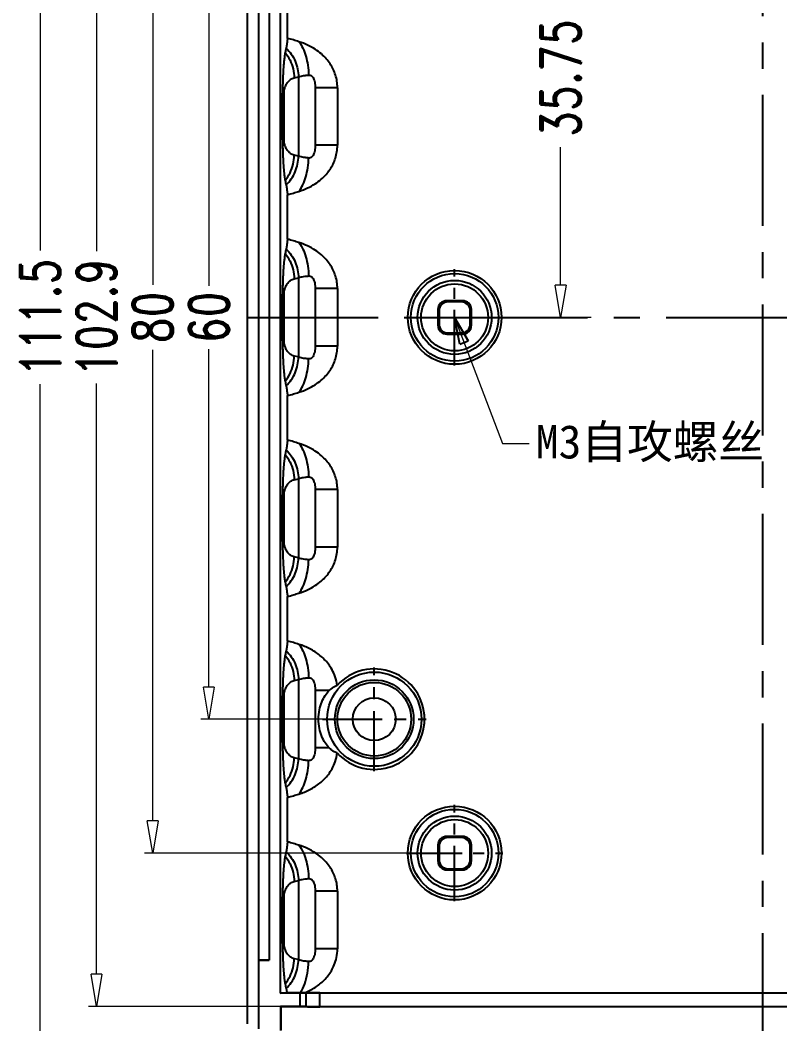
# Model space of a CAD drawing. Header units: millimetres. Extents: x 3537 to 3861, y 1181 to 1410.
# Drawn here: x 3767.1 to 3823.9, y 1252.9 to 1327.8 of the extents above; entities that cross this region are included whole.
import ezdxf

# ---------------------------------------------------------------- set-up
doc = ezdxf.new("R2010")
doc.units = ezdxf.units.MM
doc.linetypes.add('CENTER', pattern=[50.8, 31.75, -6.35, 6.35, -6.35])
doc.layers.add('dim', color=82, linetype='Continuous', lineweight=9)
doc.styles.add('ROMAND', font='romand.shx', dxfattribs={"width": 0.75, "bigfont": 'gbcbig.shx'})
doc.styles.add('楷体', font='simkai.ttf')
doc.dimstyles.new('YanXiu', dxfattribs={"dimtxt": 2.5, "dimasz": 2.2, "dimexe": 1, "dimexo": 0, "dimgap": 0.66, "dimtad": 0, "dimzin": 9, "dimdsep": 46, "dimtxsty": 'ROMAND', "dimblk": 'CLOSEDBLANK', "dimcen": 0, "dimclrd": 3, "dimclre": 3, "dimclrt": 7, "dimazin": 2, "dimtfac": 1, "dimtofl": 0, "dimtmove": 0, "dimatfit": 3, "dimldrblk": 'CLOSEDBLANK', "dimfxl": 1, "dimlwd": 5, "dimlwe": 5, "dimarcsym": 0})

# ---------------------------------------------------------------- blocks, each defined once
blk = doc.blocks.new('_ClosedBlank')
at = {"color": 0, "linetype": 'ByBlock', "lineweight": -2}
for p, q in [((-1, 0.167), (0, 0)), ((-1, 0.167), (-1, -0.167)), ((0, 0), (-1, -0.167))]:
    blk.add_line(p, q, dxfattribs=at)
blk = doc.blocks.new('*D62')
at = {"layer": 'Defpoints', "color": 0}
for p in [(458.27, 96.158), (449.795, 36.158), (458.27, 36.158)]:
    blk.add_point(p, dxfattribs=at)
at = {"layer": 'dim', "color": 3, "lineweight": 5}
for p, q in [((458.27, 96.158), (449.195, 96.158)), ((449.795, 93.758), (449.795, 68.525)), ((449.795, 38.558), (449.795, 63.79)), ((458.27, 36.158), (449.195, 36.158))]:
    blk.add_line(p, q, dxfattribs=at)
at = {"layer": 'dim', "color": 3, "lineweight": 5, "xscale": 2.4, "yscale": 2.4, "zscale": 2.4}
for p, rotation in [((449.795, 96.158), 90), ((449.795, 36.158), 270)]:
    blk.add_blockref('_ClosedBlank', p, dxfattribs=dict(at, rotation=rotation))
at = {"layer": 'dim', "color": 7, "insert": (449.795, 66.158), "char_height": 3, "attachment_point": 5, "rotation": 90, "style": 'ROMAND'}
blk.add_mtext('60', dxfattribs=at)
blk = doc.blocks.new('*D61')
at = {"layer": 'Defpoints', "color": 0}
for p in [(445.595, 106.158), (464.545, 106.158), (464.545, 26.158)]:
    blk.add_point(p, dxfattribs=at)
at = {"layer": 'dim', "color": 3, "lineweight": 5}
for p, q in [((464.545, 106.158), (444.995, 106.158)), ((445.595, 103.758), (445.595, 68.579)), ((445.595, 28.558), (445.595, 63.736)), ((464.545, 26.158), (444.995, 26.158))]:
    blk.add_line(p, q, dxfattribs=at)
at = {"layer": 'dim', "color": 3, "lineweight": 5, "xscale": 2.4, "yscale": 2.4, "zscale": 2.4}
for p, rotation in [((445.595, 106.158), 90), ((445.595, 26.158), 270)]:
    blk.add_blockref('_ClosedBlank', p, dxfattribs=dict(at, rotation=rotation))
at = {"layer": 'dim', "color": 7, "insert": (445.595, 66.158), "char_height": 3, "attachment_point": 5, "rotation": 90, "style": 'ROMAND'}
blk.add_mtext('80', dxfattribs=at)
blk = doc.blocks.new('*D60')
at = {"layer": 'Defpoints', "color": 0}
for p in [(455.138, 117.608), (441.395, 14.708), (455.138, 14.708)]:
    blk.add_point(p, dxfattribs=at)
at = {"layer": 'dim', "color": 3, "lineweight": 5}
for p, q in [((455.138, 117.608), (440.795, 117.608)), ((441.395, 115.208), (441.395, 71.097)), ((441.395, 17.108), (441.395, 61.219)), ((455.138, 14.708), (440.795, 14.708))]:
    blk.add_line(p, q, dxfattribs=at)
at = {"layer": 'dim', "color": 3, "lineweight": 5, "xscale": 2.4, "yscale": 2.4, "zscale": 2.4}
for p, rotation in [((441.395, 117.608), 90), ((441.395, 14.708), 270)]:
    blk.add_blockref('_ClosedBlank', p, dxfattribs=dict(at, rotation=rotation))
at = {"layer": 'dim', "color": 7, "insert": (441.395, 66.158), "char_height": 3, "attachment_point": 5, "rotation": 90, "style": 'ROMAND'}
blk.add_mtext('102.9', dxfattribs=at)
blk = doc.blocks.new('*D59')
at = {"layer": 'Defpoints', "color": 0}
for p in [(455.634, 121.908), (437.195, 10.408), (455.634, 10.408)]:
    blk.add_point(p, dxfattribs=at)
at = {"layer": 'dim', "color": 3, "lineweight": 5}
for p, q in [((455.634, 121.908), (436.595, 121.908)), ((437.195, 119.508), (437.195, 71.15)), ((437.195, 12.808), (437.195, 61.165)), ((455.634, 10.408), (436.595, 10.408))]:
    blk.add_line(p, q, dxfattribs=at)
at = {"layer": 'dim', "color": 3, "lineweight": 5, "xscale": 2.4, "yscale": 2.4, "zscale": 2.4}
for p, rotation in [((437.195, 121.908), 90), ((437.195, 10.408), 270)]:
    blk.add_blockref('_ClosedBlank', p, dxfattribs=dict(at, rotation=rotation))
at = {"layer": 'dim', "color": 7, "insert": (437.195, 66.158), "char_height": 3, "attachment_point": 5, "rotation": 90, "style": 'ROMAND'}
blk.add_mtext('111.5', dxfattribs=at)
blk = doc.blocks.new('*D56')
at = {"layer": 'Defpoints', "color": 0}
for p in [(478.338, 101.908), (476.053, 66.158), (478.338, 66.158)]:
    blk.add_point(p, dxfattribs=at)
at = {"layer": 'dim', "color": 3, "lineweight": 5}
for p, q in [((478.338, 101.908), (475.454, 101.908)), ((476.053, 99.508), (476.053, 89.186)), ((476.053, 68.558), (476.053, 78.879)), ((478.338, 66.158), (475.454, 66.158))]:
    blk.add_line(p, q, dxfattribs=at)
at = {"layer": 'dim', "color": 3, "lineweight": 5, "xscale": 2.4, "yscale": 2.4, "zscale": 2.4}
for p, rotation in [((476.053, 101.908), 90), ((476.053, 66.158), 270)]:
    blk.add_blockref('_ClosedBlank', p, dxfattribs=dict(at, rotation=rotation))
at = {"layer": 'dim', "color": 7, "insert": (476.053, 84.033), "char_height": 3, "attachment_point": 5, "rotation": 90, "style": 'ROMAND'}
blk.add_mtext('35.75', dxfattribs=at)
blk = doc.blocks.new('*u63')
at = {"color": 1, "linetype": 'CENTER', "ltscale": 0.308}
for p, q in [((0, -55.75), (0, 55.75)), ((-38.5, 0), (38.5, 0))]:
    blk.add_line(p, q, dxfattribs=at)
at = {"color": 7, "linetype": 'Continuous'}
for p, q in [((-38.5, 52.754), (-38.5, -52.754)), ((-37.65, 53.115), (-37.65, -53.115)), ((-36.023, 50.45), (-36.023, -50.45)), ((-37.637, 47.991), (-37.637, -47.991)), ((-36.859, 47.991), (-36.859, -47.991)), ((-36.85, 48), (-36.85, -48)), ((-35.472, 20.838), (-35.472, 24.162)), ((-34.98, 17.883), (-34.659, 17.952)), ((-34.659, 17.952), (-34.659, 12.048)), ((-35.847, 16.744), (-35.738, 16.745)), ((-35.847, 13.258), (-35.847, 16.742)), ((-35.738, 13.255), (-35.738, 16.745)), ((-31.751, 17.149), (-33.403, 17.149)), ((-33.403, 17.149), (-33.403, 12.851)), ((-31.751, 17.149), (-31.751, 12.851)), ((-35.847, 13.255), (-35.738, 13.255)), ((-31.751, 12.851), (-33.403, 12.851)), ((-34.659, 12.048), (-34.98, 12.117)), ((-35.472, 5.838), (-35.472, 9.162)), ((-34.98, 2.883), (-34.659, 2.952)), ((-34.659, 2.952), (-34.659, -2.952)), ((-35.847, 1.744), (-35.738, 1.745)), ((-35.847, -1.742), (-35.847, 1.742)), ((-35.738, -1.745), (-35.738, 1.745)), ((-31.751, 2.149), (-33.403, 2.149)), ((-33.403, 2.149), (-33.403, -2.149)), ((-31.751, 2.149), (-31.751, -2.149)), ((-22.414, 1.25), (-23.586, 1.25)), ((-23.586, 1.25), (-23.498, 1.163)), ((-22.502, 1.163), (-23.498, 1.163)), ((-22.414, 1.25), (-22.502, 1.163)), ((-24.25, 0.586), (-24.163, 0.498)), ((-24.25, 0.586), (-24.25, -0.586)), ((-24.163, 0.498), (-24.163, -0.498)), ((-21.75, 0.586), (-21.837, 0.498)), ((-21.837, -0.498), (-21.837, 0.498)), ((-21.75, -0.586), (-21.75, 0.586)), ((-24.25, -0.586), (-24.163, -0.498)), ((-21.75, -0.586), (-21.837, -0.498)), ((-23.586, -1.25), (-23.498, -1.163)), ((-23.586, -1.25), (-22.414, -1.25)), ((-23.498, -1.163), (-22.502, -1.163)), ((-22.414, -1.25), (-22.502, -1.163)), ((-35.847, -1.745), (-35.738, -1.745)), ((-31.751, -2.149), (-33.403, -2.149)), ((-34.659, -2.952), (-34.98, -2.883)), ((-35.472, -9.162), (-35.472, -5.838)), ((-34.98, -12.117), (-34.659, -12.048)), ((-34.659, -12.048), (-34.659, -17.952)), ((-35.847, -13.256), (-35.738, -13.255)), ((-35.847, -16.742), (-35.847, -13.258)), ((-35.738, -16.745), (-35.738, -13.255)), ((-31.751, -12.851), (-33.403, -12.851)), ((-33.403, -12.851), (-33.403, -17.149)), ((-31.751, -12.851), (-31.751, -17.149)), ((-35.847, -16.745), (-35.738, -16.745)), ((-31.751, -17.149), (-33.403, -17.149)), ((-34.659, -17.952), (-34.98, -17.883)), ((-35.472, -24.162), (-35.472, -20.838)), ((-34.98, -27.117), (-34.659, -27.048)), ((-34.659, -27.048), (-34.659, -32.952)), ((-35.847, -28.256), (-35.738, -28.255)), ((-35.847, -31.742), (-35.847, -28.258)), ((-35.738, -31.745), (-35.738, -28.255)), ((-32.362, -27.851), (-33.403, -27.851)), ((-33.403, -27.851), (-33.403, -32.149)), ((-35.847, -31.745), (-35.738, -31.745)), ((-32.362, -32.149), (-33.403, -32.149)), ((-34.659, -32.952), (-34.98, -32.883)), ((-35.472, -39.162), (-35.472, -35.838)), ((-22.414, -38.75), (-23.586, -38.75)), ((-23.586, -38.75), (-23.498, -38.837)), ((-22.502, -38.837), (-23.498, -38.837)), ((-22.414, -38.75), (-22.502, -38.837)), ((-24.25, -39.414), (-24.25, -40.586)), ((-24.25, -39.414), (-24.163, -39.502)), ((-24.163, -39.502), (-24.163, -40.498)), ((-21.75, -39.414), (-21.837, -39.502)), ((-21.837, -40.498), (-21.837, -39.502)), ((-21.75, -40.586), (-21.75, -39.414)), ((-24.25, -40.586), (-24.163, -40.498)), ((-23.586, -41.25), (-23.498, -41.163)), ((-23.498, -41.163), (-22.502, -41.163)), ((-22.414, -41.25), (-22.502, -41.163)), ((-21.75, -40.586), (-21.837, -40.498)), ((-23.586, -41.25), (-22.414, -41.25)), ((-34.98, -42.117), (-34.659, -42.048)), ((-34.659, -42.048), (-34.659, -47.952)), ((-35.847, -43.256), (-35.738, -43.255)), ((-35.847, -46.742), (-35.847, -43.258)), ((-35.738, -46.745), (-35.738, -43.255)), ((-33.403, -42.851), (-33.403, -47.149)), ((-31.751, -42.851), (-33.403, -42.851)), ((-31.751, -42.851), (-31.751, -47.149)), ((-35.847, -46.745), (-35.738, -46.745)), ((-31.751, -47.149), (-33.403, -47.149)), ((-34.659, -47.952), (-34.98, -47.883)), ((-37.637, -47.991), (-37.646, -48)), ((-37.646, -48), (-36.85, -48)), ((-36.859, -47.991), (-37.637, -47.991)), ((-36.85, -48), (-36.859, -47.991)), ((-36.023, -50.45), (-35.53, -50.425)), ((-34.521, -50.45), (-36.023, -50.45)), ((-34.521, -50.45), (-34.073, -50.428)), ((-34.521, -51.45), (-34.521, -50.45)), ((-34.172, -50.423), (-34.507, -50.423)), ((-34.172, -50.423), (34.172, -50.423)), ((-34.073, -51.465), (-34.073, -50.428)), ((-33.074, -51.467), (-33.074, -50.425)), ((-36, -51.45), (-36, -53.25)), ((-34.521, -51.45), (-36, -51.45)), ((-36, -51.45), (-35.982, -51.468)), ((-35.982, -51.468), (-35.982, -53.232)), ((35.982, -51.468), (-35.982, -51.468)), ((-34.073, -51.465), (-34.521, -51.45))]:
    blk.add_line(p, q, dxfattribs=at)
at = {"color": 1, "linetype": 'CENTER', "ltscale": 0.130674}
for p, q in [((-23, -3.594), (-23, 3.594)), ((-26.594, 0), (-19.406, 0)), ((-23, -43.594), (-23, -36.406)), ((-26.594, -40), (-19.406, -40))]:
    blk.add_line(p, q, dxfattribs=at)
at = {"color": 1, "linetype": 'CENTER', "ltscale": 0.140674}
for p, q in [((-29, -33.869), (-29, -26.131)), ((-32.869, -30), (-25.131, -30))]:
    blk.add_line(p, q, dxfattribs=at)
at = {"color": 7, "linetype": 'Continuous'}
for centre, radius in [((-23, 0), 3.5), ((-23, 0), 3.267), ((-23, 0), 2.762), ((-23, 0), 2.5), ((-29, -30), 3.517), ((-29, -30), 2.94), ((-29, -30), 2.75), ((-29, -30), 1.6), ((-23, -40), 3.5), ((-23, -40), 3.267), ((-23, -40), 2.762), ((-23, -40), 2.5)]:
    blk.add_circle(centre, radius, dxfattribs=at)
for centre, radius, start, end in [((-27.334, 18.124), 8.481, 166.44553, 168.79908), ((-27.334, 11.876), 8.481, 191.20092, 193.55446), ((-27.334, 3.124), 8.481, 166.44553, 168.79908), ((-27.334, -3.124), 8.481, 191.20092, 193.55446), ((-27.334, -11.876), 8.481, 166.44553, 168.79908), ((-27.334, -18.124), 8.481, 191.20092, 193.55446), ((-27.334, -26.876), 8.481, 166.44553, 168.79908), ((-29, -30), 3.75, 222.30686, 137.69314), ((-27.334, -33.124), 8.481, 191.20092, 193.55446), ((-27.334, -41.876), 8.481, 166.44553, 168.79908), ((-27.334, -48.124), 8.481, 191.20092, 193.55446), ((-34.002, -492.961), 442.538, 90.0655, 90.19785)]:
    blk.add_arc(centre, radius, start, end, dxfattribs=at)
for centre, major_axis, ratio, start_param, end_param in [((-23.585, 0.585), (0.47, -0.47), 0.999695, 2.356347, 3.926839), ((-23.498, 0.498), (0.47, -0.47), 0.999695, 2.356347, 3.926839), ((-22.502, 0.498), (-0.47, -0.47), 0.999695, 2.356347, 3.926839), ((-22.415, 0.585), (0.47, 0.47), 0.999695, -0.785246, 0.785246), ((-23.585, -0.585), (0.47, 0.47), 0.999695, -3.926839, -2.356347), ((-23.498, -0.498), (0.47, 0.47), 0.999695, 2.356347, 3.926839), ((-22.502, -0.498), (-0.47, 0.47), 0.999695, 2.356347, 3.926839), ((-22.415, -0.585), (0.47, -0.47), 0.999695, -0.785246, 0.785246), ((-23.585, -39.415), (0.47, -0.47), 0.999695, 2.356347, 3.926839), ((-23.498, -39.502), (0.47, -0.47), 0.999695, 2.356347, 3.926839), ((-22.502, -39.502), (-0.47, -0.47), 0.999695, 2.356347, 3.926839), ((-22.415, -39.415), (0.47, 0.47), 0.999695, -0.785246, 0.785246), ((-23.585, -40.585), (0.47, 0.47), 0.999695, -3.926839, -2.356347), ((-23.498, -40.498), (0.47, 0.47), 0.999695, 2.356347, 3.926839), ((-22.502, -40.498), (-0.47, 0.47), 0.999695, 2.356347, 3.926839), ((-22.415, -40.585), (0.47, -0.47), 0.999695, -0.785246, 0.785246), ((-33.074, -50.428), (1, 0), 0.002618, 1.570796, 3.089233), ((-33.074, -51.465), (1, 0), 0.001745, -3.089233, -1.570796)]:
    blk.add_ellipse(centre, major_axis=major_axis, ratio=ratio, start_param=start_param, end_param=end_param, dxfattribs=at)
for points, start_tangent, end_tangent in [([(-35.472, 20.838), (-35.485, 20.758), (-35.497, 20.672), (-35.509, 20.581), (-35.522, 20.487), (-35.534, 20.392), (-35.547, 20.294), (-35.562, 20.198), (-35.579, 20.112)], (-0.162054, -0.986782), (-0.235107, -0.971969)), ([(-34.622, 20.587), (-35.032, 20.715), (-35.472, 20.838)], (-0.95357, 0.30117), (-0.969143, 0.2465)), ([(-34.622, 20.587), (-34.334, 20.108), (-34.11, 19.508), (-33.964, 18.825), (-33.903, 18.098)], (0.60923, -0.792993), (0.021604, -0.999767)), ([(-31.751, 17.149), (-31.787, 17.625), (-31.895, 18.093), (-32.07, 18.535), (-32.301, 18.94), (-32.589, 19.315), (-32.951, 19.675), (-33.409, 20.02), (-33.977, 20.336), (-34.622, 20.587)], (-0.000518, 1), (-0.953596, 0.301089)), ([(-35.654, 19.772), (-35.68, 19.621), (-35.704, 19.463), (-35.724, 19.299), (-35.743, 19.128), (-35.76, 18.947), (-35.777, 18.75), (-35.792, 18.531), (-35.807, 18.29), (-35.819, 18.029), (-35.83, 17.744), (-35.839, 17.432), (-35.845, 17.096), (-35.847, 16.742)], (-0.194657, -0.980871), (-0.000112, -1)), ([(-35.654, 19.772), (-35.291, 19.199), (-35.062, 18.559), (-34.98, 17.883)], (0.625887, -0.779914), (0.010979, -0.99994)), ([(-35.579, 20.112), (-35.194, 19.653), (-34.905, 19.126), (-34.724, 18.551), (-34.659, 17.952)], (0.715817, -0.698288), (0.010979, -0.99994)), ([(-34.659, 17.952), (-34.553, 17.996), (-34.386, 18.037), (-34.167, 18.071), (-33.903, 18.098)], (0.850271, 0.526346), (0.996608, 0.082294)), ([(-33.903, 18.098), (-33.777, 18.083), (-33.667, 18.018), (-33.574, 17.906), (-33.501, 17.755), (-33.447, 17.572), (-33.414, 17.366), (-33.403, 17.149)], (0.996617, 0.082188), (0.000047, -1)), ([(-35.738, 16.745), (-35.731, 16.885), (-35.707, 17.034), (-35.666, 17.18), (-35.61, 17.318), (-35.54, 17.449), (-35.456, 17.568), (-35.357, 17.675), (-35.245, 17.766), (-35.119, 17.837), (-34.98, 17.883)], (0.000111, 1), (0.977841, 0.209349)), ([(-35.847, 13.258), (-35.845, 12.909), (-35.839, 12.576), (-35.831, 12.267), (-35.82, 11.987), (-35.808, 11.73), (-35.794, 11.493), (-35.779, 11.276), (-35.763, 11.078), (-35.745, 10.893), (-35.726, 10.717), (-35.705, 10.547), (-35.681, 10.383), (-35.654, 10.228)], (0.000114, -1), (0.194657, -0.980871)), ([(-34.98, 12.117), (-35.119, 12.163), (-35.246, 12.235), (-35.358, 12.326), (-35.456, 12.432), (-35.54, 12.552), (-35.61, 12.682), (-35.666, 12.821), (-35.707, 12.967), (-35.731, 13.115), (-35.738, 13.255)], (-0.977841, 0.209349), (-0.000109, 1)), ([(-34.622, 9.413), (-33.977, 9.664), (-33.416, 9.975), (-32.962, 10.315), (-32.603, 10.669), (-32.313, 11.042), (-32.076, 11.451), (-31.898, 11.9), (-31.787, 12.373), (-31.751, 12.851)], (0.953596, 0.301088), (0.000518, 1)), ([(-33.403, 12.851), (-33.414, 12.634), (-33.447, 12.428), (-33.501, 12.245), (-33.574, 12.094), (-33.667, 11.982), (-33.777, 11.917), (-33.903, 11.902)], (-0.000047, -1), (-0.996617, 0.082182)), ([(-35.654, 10.228), (-35.291, 10.801), (-35.062, 11.441), (-34.98, 12.117)], (0.625887, 0.779914), (0.010979, 0.99994)), ([(-35.579, 9.888), (-35.194, 10.347), (-34.905, 10.874), (-34.724, 11.449), (-34.659, 12.048)], (0.715817, 0.698288), (0.010979, 0.99994)), ([(-33.903, 11.902), (-34.167, 11.929), (-34.386, 11.963), (-34.553, 12.004), (-34.659, 12.048)], (-0.996608, 0.082294), (-0.850271, 0.526345)), ([(-34.622, 9.413), (-34.334, 9.892), (-34.11, 10.492), (-33.964, 11.175), (-33.903, 11.902)], (0.609233, 0.792991), (0.021605, 0.999767)), ([(-35.579, 9.888), (-35.562, 9.801), (-35.546, 9.696), (-35.531, 9.584), (-35.516, 9.472), (-35.502, 9.362), (-35.487, 9.258), (-35.472, 9.162)], (0.235107, -0.971969), (0.162054, -0.986782)), ([(-35.472, 9.162), (-35.032, 9.285), (-34.622, 9.413)], (0.969143, 0.2465), (0.95357, 0.30117)), ([(-35.472, 5.838), (-35.485, 5.758), (-35.497, 5.672), (-35.509, 5.581), (-35.522, 5.487), (-35.534, 5.392), (-35.547, 5.294), (-35.562, 5.198), (-35.579, 5.112)], (-0.162054, -0.986782), (-0.235107, -0.971969)), ([(-34.622, 5.587), (-35.032, 5.715), (-35.472, 5.838)], (-0.95357, 0.30117), (-0.969143, 0.2465)), ([(-34.622, 5.587), (-34.334, 5.108), (-34.11, 4.508), (-33.964, 3.825), (-33.903, 3.098)], (0.60923, -0.792993), (0.021604, -0.999767)), ([(-31.751, 2.149), (-31.787, 2.625), (-31.895, 3.093), (-32.07, 3.535), (-32.301, 3.94), (-32.589, 4.315), (-32.951, 4.675), (-33.409, 5.02), (-33.977, 5.336), (-34.622, 5.587)], (-0.000518, 1), (-0.953596, 0.301089)), ([(-35.654, 4.772), (-35.68, 4.621), (-35.704, 4.463), (-35.724, 4.299), (-35.743, 4.128), (-35.76, 3.947), (-35.777, 3.75), (-35.792, 3.531), (-35.807, 3.29), (-35.819, 3.029), (-35.83, 2.744), (-35.839, 2.432), (-35.845, 2.096), (-35.847, 1.742)], (-0.194657, -0.980871), (-0.000112, -1)), ([(-35.654, 4.772), (-35.291, 4.199), (-35.062, 3.559), (-34.98, 2.883)], (0.625887, -0.779914), (0.010979, -0.99994)), ([(-35.579, 5.112), (-35.194, 4.653), (-34.905, 4.126), (-34.724, 3.551), (-34.659, 2.952)], (0.715817, -0.698288), (0.010979, -0.99994)), ([(-34.659, 2.952), (-34.553, 2.996), (-34.386, 3.037), (-34.167, 3.071), (-33.903, 3.098)], (0.850271, 0.526346), (0.996608, 0.082294)), ([(-33.903, 3.098), (-33.777, 3.083), (-33.667, 3.018), (-33.574, 2.906), (-33.501, 2.755), (-33.447, 2.572), (-33.414, 2.366), (-33.403, 2.149)], (0.996617, 0.082188), (0.000047, -1)), ([(-35.738, 1.745), (-35.731, 1.885), (-35.707, 2.034), (-35.666, 2.18), (-35.61, 2.318), (-35.54, 2.449), (-35.456, 2.568), (-35.357, 2.675), (-35.245, 2.766), (-35.119, 2.837), (-34.98, 2.883)], (0.000111, 1), (0.977841, 0.209349)), ([(-35.847, -1.742), (-35.845, -2.091), (-35.839, -2.424), (-35.831, -2.733), (-35.82, -3.013), (-35.808, -3.27), (-35.794, -3.507), (-35.779, -3.724), (-35.763, -3.922), (-35.745, -4.107), (-35.726, -4.283), (-35.705, -4.453), (-35.681, -4.617), (-35.654, -4.772)], (0.000114, -1), (0.194657, -0.980871)), ([(-34.98, -2.883), (-35.119, -2.837), (-35.246, -2.765), (-35.358, -2.674), (-35.456, -2.568), (-35.54, -2.448), (-35.61, -2.318), (-35.666, -2.179), (-35.707, -2.033), (-35.731, -1.885), (-35.738, -1.745)], (-0.977841, 0.209349), (-0.000109, 1)), ([(-34.622, -5.587), (-33.977, -5.336), (-33.416, -5.025), (-32.962, -4.685), (-32.603, -4.331), (-32.313, -3.958), (-32.076, -3.549), (-31.898, -3.1), (-31.787, -2.627), (-31.751, -2.149)], (0.953596, 0.301088), (0.000518, 1)), ([(-33.403, -2.149), (-33.414, -2.366), (-33.447, -2.572), (-33.501, -2.755), (-33.574, -2.906), (-33.667, -3.018), (-33.777, -3.083), (-33.903, -3.098)], (-0.000047, -1), (-0.996617, 0.082182)), ([(-35.654, -4.772), (-35.291, -4.199), (-35.062, -3.559), (-34.98, -2.883)], (0.625887, 0.779914), (0.010979, 0.99994)), ([(-35.579, -5.112), (-35.194, -4.653), (-34.905, -4.126), (-34.724, -3.551), (-34.659, -2.952)], (0.715817, 0.698288), (0.010979, 0.99994)), ([(-33.903, -3.098), (-34.167, -3.071), (-34.386, -3.037), (-34.553, -2.996), (-34.659, -2.952)], (-0.996608, 0.082294), (-0.850271, 0.526345)), ([(-34.622, -5.587), (-34.334, -5.108), (-34.11, -4.508), (-33.964, -3.825), (-33.903, -3.098)], (0.609233, 0.792991), (0.021605, 0.999767)), ([(-35.579, -5.112), (-35.562, -5.199), (-35.546, -5.304), (-35.531, -5.416), (-35.516, -5.528), (-35.502, -5.638), (-35.487, -5.742), (-35.472, -5.838)], (0.235107, -0.971969), (0.162054, -0.986782)), ([(-35.472, -5.838), (-35.032, -5.715), (-34.622, -5.587)], (0.969143, 0.2465), (0.95357, 0.30117)), ([(-35.472, -9.162), (-35.485, -9.242), (-35.497, -9.328), (-35.509, -9.419), (-35.522, -9.513), (-35.534, -9.608), (-35.547, -9.706), (-35.562, -9.802), (-35.579, -9.888)], (-0.162054, -0.986782), (-0.235107, -0.971969)), ([(-34.622, -9.413), (-35.032, -9.285), (-35.472, -9.162)], (-0.95357, 0.30117), (-0.969143, 0.2465)), ([(-34.622, -9.413), (-34.334, -9.892), (-34.11, -10.492), (-33.964, -11.175), (-33.903, -11.902)], (0.60923, -0.792993), (0.021604, -0.999767)), ([(-31.751, -12.851), (-31.787, -12.375), (-31.895, -11.907), (-32.07, -11.465), (-32.301, -11.06), (-32.589, -10.685), (-32.951, -10.325), (-33.409, -9.98), (-33.977, -9.664), (-34.622, -9.413)], (-0.000518, 1), (-0.953596, 0.301089)), ([(-35.654, -10.228), (-35.68, -10.379), (-35.704, -10.537), (-35.724, -10.701), (-35.743, -10.872), (-35.76, -11.053), (-35.777, -11.25), (-35.792, -11.469), (-35.807, -11.71), (-35.819, -11.971), (-35.83, -12.256), (-35.839, -12.568), (-35.845, -12.904), (-35.847, -13.258)], (-0.194657, -0.980871), (-0.000112, -1)), ([(-35.654, -10.228), (-35.291, -10.801), (-35.062, -11.441), (-34.98, -12.117)], (0.625887, -0.779914), (0.010979, -0.99994)), ([(-35.579, -9.888), (-35.194, -10.347), (-34.905, -10.874), (-34.724, -11.449), (-34.659, -12.048)], (0.715817, -0.698288), (0.010979, -0.99994)), ([(-34.659, -12.048), (-34.553, -12.004), (-34.386, -11.963), (-34.167, -11.929), (-33.903, -11.902)], (0.850271, 0.526346), (0.996608, 0.082294)), ([(-33.903, -11.902), (-33.777, -11.917), (-33.667, -11.982), (-33.574, -12.094), (-33.501, -12.245), (-33.447, -12.428), (-33.414, -12.634), (-33.403, -12.851)], (0.996617, 0.082188), (0.000047, -1)), ([(-35.738, -13.255), (-35.731, -13.115), (-35.707, -12.966), (-35.666, -12.82), (-35.61, -12.682), (-35.54, -12.551), (-35.456, -12.432), (-35.357, -12.325), (-35.245, -12.234), (-35.119, -12.163), (-34.98, -12.117)], (0.000111, 1), (0.977841, 0.209349)), ([(-35.847, -16.742), (-35.845, -17.091), (-35.839, -17.424), (-35.831, -17.733), (-35.82, -18.013), (-35.808, -18.27), (-35.794, -18.507), (-35.779, -18.724), (-35.763, -18.922), (-35.745, -19.107), (-35.726, -19.283), (-35.705, -19.453), (-35.681, -19.617), (-35.654, -19.772)], (0.000114, -1), (0.194657, -0.980871)), ([(-34.98, -17.883), (-35.119, -17.837), (-35.246, -17.765), (-35.358, -17.674), (-35.456, -17.568), (-35.54, -17.448), (-35.61, -17.318), (-35.666, -17.179), (-35.707, -17.033), (-35.731, -16.885), (-35.738, -16.745)], (-0.977841, 0.209349), (-0.000109, 1)), ([(-34.622, -20.587), (-33.977, -20.336), (-33.416, -20.025), (-32.962, -19.685), (-32.603, -19.331), (-32.313, -18.958), (-32.076, -18.549), (-31.898, -18.1), (-31.787, -17.627), (-31.751, -17.149)], (0.953596, 0.301088), (0.000518, 1)), ([(-33.403, -17.149), (-33.414, -17.366), (-33.447, -17.572), (-33.501, -17.755), (-33.574, -17.906), (-33.667, -18.018), (-33.777, -18.083), (-33.903, -18.098)], (-0.000047, -1), (-0.996617, 0.082182)), ([(-35.654, -19.772), (-35.291, -19.199), (-35.062, -18.559), (-34.98, -17.883)], (0.625887, 0.779914), (0.010979, 0.99994)), ([(-35.579, -20.112), (-35.194, -19.653), (-34.905, -19.126), (-34.724, -18.551), (-34.659, -17.952)], (0.715817, 0.698288), (0.010979, 0.99994)), ([(-33.903, -18.098), (-34.167, -18.071), (-34.386, -18.037), (-34.553, -17.996), (-34.659, -17.952)], (-0.996608, 0.082294), (-0.850271, 0.526345)), ([(-34.622, -20.587), (-34.334, -20.108), (-34.11, -19.508), (-33.964, -18.825), (-33.903, -18.098)], (0.609233, 0.792991), (0.021605, 0.999767)), ([(-35.579, -20.112), (-35.562, -20.199), (-35.546, -20.304), (-35.531, -20.416), (-35.516, -20.528), (-35.502, -20.638), (-35.487, -20.742), (-35.472, -20.838)], (0.235107, -0.971969), (0.162054, -0.986782)), ([(-35.472, -20.838), (-35.032, -20.715), (-34.622, -20.587)], (0.969143, 0.2465), (0.95357, 0.30117)), ([(-35.472, -24.162), (-35.485, -24.242), (-35.497, -24.328), (-35.509, -24.419), (-35.522, -24.513), (-35.534, -24.608), (-35.547, -24.706), (-35.562, -24.802), (-35.579, -24.888)], (-0.162054, -0.986782), (-0.235107, -0.971969)), ([(-34.622, -24.413), (-35.032, -24.285), (-35.472, -24.162)], (-0.95357, 0.30117), (-0.969143, 0.2465)), ([(-34.622, -24.413), (-34.334, -24.892), (-34.11, -25.492), (-33.964, -26.175), (-33.903, -26.902)], (0.60923, -0.792993), (0.021604, -0.999767)), ([(-31.773, -27.476), (-31.921, -26.829), (-32.152, -26.305), (-32.427, -25.883), (-32.73, -25.533), (-33.057, -25.236), (-33.416, -24.975), (-33.801, -24.751), (-34.206, -24.563), (-34.622, -24.413)], (-0.118518, 0.992952), (-0.953596, 0.301089)), ([(-35.654, -25.228), (-35.68, -25.379), (-35.704, -25.537), (-35.724, -25.701), (-35.743, -25.872), (-35.76, -26.053), (-35.777, -26.25), (-35.792, -26.469), (-35.807, -26.71), (-35.819, -26.971), (-35.83, -27.256), (-35.839, -27.568), (-35.845, -27.904), (-35.847, -28.258)], (-0.194657, -0.980871), (-0.000112, -1)), ([(-35.654, -25.228), (-35.291, -25.801), (-35.062, -26.441), (-34.98, -27.117)], (0.625887, -0.779914), (0.010979, -0.99994)), ([(-35.579, -24.888), (-35.194, -25.347), (-34.905, -25.874), (-34.724, -26.449), (-34.659, -27.048)], (0.715817, -0.698288), (0.010979, -0.99994)), ([(-34.659, -27.048), (-34.553, -27.004), (-34.386, -26.963), (-34.167, -26.929), (-33.903, -26.902)], (0.850271, 0.526346), (0.996608, 0.082294)), ([(-33.903, -26.902), (-33.777, -26.917), (-33.667, -26.982), (-33.574, -27.094), (-33.501, -27.245), (-33.447, -27.428), (-33.414, -27.634), (-33.403, -27.851)], (0.996617, 0.082188), (0.000047, -1)), ([(-35.738, -28.255), (-35.731, -28.115), (-35.707, -27.966), (-35.666, -27.82), (-35.61, -27.682), (-35.54, -27.551), (-35.456, -27.432), (-35.357, -27.325), (-35.245, -27.234), (-35.119, -27.163), (-34.98, -27.117)], (0.000111, 1), (0.977841, 0.209349)), ([(-32.362, -27.851), (-32.176, -27.688), (-31.978, -27.562), (-31.773, -27.476)], (0.702261, 0.71192), (0.954693, 0.297591)), ([(-33.156, -30), (-33.089, -29.311), (-32.914, -28.718), (-32.661, -28.226), (-32.362, -27.851)], (0, 1), (0.70216, 0.712019)), ([(-32.362, -32.149), (-32.661, -31.774), (-32.912, -31.287), (-33.088, -30.692), (-33.156, -30)], (-0.70216, 0.712019), (0, 1)), ([(-35.847, -31.742), (-35.845, -32.091), (-35.839, -32.424), (-35.831, -32.733), (-35.82, -33.013), (-35.808, -33.27), (-35.794, -33.507), (-35.779, -33.724), (-35.763, -33.922), (-35.745, -34.107), (-35.726, -34.283), (-35.705, -34.453), (-35.681, -34.617), (-35.654, -34.772)], (0.000114, -1), (0.194657, -0.980871)), ([(-34.98, -32.883), (-35.119, -32.837), (-35.246, -32.765), (-35.358, -32.674), (-35.456, -32.568), (-35.54, -32.448), (-35.61, -32.318), (-35.666, -32.179), (-35.707, -32.033), (-35.731, -31.885), (-35.738, -31.745)], (-0.977841, 0.209349), (-0.000109, 1)), ([(-33.403, -32.149), (-33.414, -32.366), (-33.447, -32.572), (-33.501, -32.755), (-33.574, -32.906), (-33.667, -33.018), (-33.777, -33.083), (-33.903, -33.098)], (-0.000047, -1), (-0.996617, 0.082182)), ([(-31.773, -32.524), (-31.983, -32.436), (-32.182, -32.308), (-32.362, -32.149)], (-0.954693, 0.297591), (-0.702262, 0.711919)), ([(-35.654, -34.772), (-35.291, -34.199), (-35.062, -33.559), (-34.98, -32.883)], (0.625887, 0.779914), (0.010979, 0.99994)), ([(-35.579, -35.112), (-35.194, -34.653), (-34.905, -34.126), (-34.724, -33.551), (-34.659, -32.952)], (0.715817, 0.698288), (0.010979, 0.99994)), ([(-33.903, -33.098), (-34.167, -33.071), (-34.386, -33.037), (-34.553, -32.996), (-34.659, -32.952)], (-0.996608, 0.082294), (-0.850271, 0.526345)), ([(-34.622, -35.587), (-34.206, -35.437), (-33.803, -35.25), (-33.418, -35.026), (-33.06, -34.766), (-32.732, -34.469), (-32.429, -34.12), (-32.154, -33.697), (-31.921, -33.173), (-31.773, -32.524)], (0.953596, 0.301088), (0.118518, 0.992952)), ([(-34.622, -35.587), (-34.334, -35.108), (-34.11, -34.508), (-33.964, -33.825), (-33.903, -33.098)], (0.609233, 0.792991), (0.021605, 0.999767)), ([(-35.579, -35.112), (-35.562, -35.199), (-35.546, -35.304), (-35.531, -35.416), (-35.516, -35.528), (-35.502, -35.638), (-35.487, -35.742), (-35.472, -35.838)], (0.235107, -0.971969), (0.162054, -0.986782)), ([(-35.472, -35.838), (-35.032, -35.715), (-34.622, -35.587)], (0.969143, 0.2465), (0.95357, 0.30117)), ([(-35.472, -39.162), (-35.485, -39.242), (-35.497, -39.328), (-35.509, -39.419), (-35.522, -39.513), (-35.534, -39.608), (-35.547, -39.706), (-35.562, -39.802), (-35.579, -39.888)], (-0.162054, -0.986782), (-0.235107, -0.971969)), ([(-34.622, -39.413), (-35.032, -39.285), (-35.472, -39.162)], (-0.95357, 0.30117), (-0.969143, 0.2465)), ([(-34.622, -39.413), (-34.334, -39.892), (-34.11, -40.492), (-33.964, -41.175), (-33.903, -41.902)], (0.60923, -0.792993), (0.021604, -0.999767)), ([(-31.751, -42.851), (-31.787, -42.375), (-31.895, -41.907), (-32.07, -41.465), (-32.301, -41.06), (-32.589, -40.685), (-32.951, -40.325), (-33.409, -39.98), (-33.977, -39.664), (-34.622, -39.413)], (-0.000518, 1), (-0.953596, 0.301089)), ([(-35.654, -40.228), (-35.68, -40.379), (-35.704, -40.537), (-35.724, -40.701), (-35.743, -40.872), (-35.76, -41.053), (-35.777, -41.25), (-35.792, -41.469), (-35.807, -41.71), (-35.819, -41.971), (-35.83, -42.256), (-35.839, -42.568), (-35.845, -42.904), (-35.847, -43.258)], (-0.194657, -0.980871), (-0.000112, -1)), ([(-35.654, -40.228), (-35.291, -40.801), (-35.062, -41.441), (-34.98, -42.117)], (0.625887, -0.779914), (0.010979, -0.99994)), ([(-35.579, -39.888), (-35.194, -40.347), (-34.905, -40.874), (-34.724, -41.449), (-34.659, -42.048)], (0.715817, -0.698288), (0.010979, -0.99994)), ([(-34.659, -42.048), (-34.553, -42.004), (-34.386, -41.963), (-34.167, -41.929), (-33.903, -41.902)], (0.850271, 0.526346), (0.996608, 0.082294)), ([(-33.903, -41.902), (-33.777, -41.917), (-33.667, -41.982), (-33.574, -42.094), (-33.501, -42.245), (-33.447, -42.428), (-33.414, -42.634), (-33.403, -42.851)], (0.996617, 0.082188), (0.000047, -1)), ([(-35.738, -43.255), (-35.731, -43.115), (-35.707, -42.966), (-35.666, -42.82), (-35.61, -42.682), (-35.54, -42.551), (-35.456, -42.432), (-35.357, -42.325), (-35.245, -42.234), (-35.119, -42.163), (-34.98, -42.117)], (0.000111, 1), (0.977841, 0.209349)), ([(-35.847, -46.742), (-35.845, -47.091), (-35.839, -47.424), (-35.831, -47.733), (-35.82, -48.013), (-35.808, -48.27), (-35.794, -48.507), (-35.779, -48.724), (-35.763, -48.922), (-35.745, -49.107), (-35.726, -49.283), (-35.705, -49.453), (-35.681, -49.617), (-35.654, -49.772)], (0.000114, -1), (0.194657, -0.980871)), ([(-34.98, -47.883), (-35.119, -47.837), (-35.246, -47.765), (-35.358, -47.674), (-35.456, -47.568), (-35.54, -47.448), (-35.61, -47.318), (-35.666, -47.179), (-35.707, -47.033), (-35.731, -46.885), (-35.738, -46.745)], (-0.977841, 0.209349), (-0.000109, 1)), ([(-34.172, -50.423), (-33.784, -50.24), (-33.411, -50.022), (-33.062, -49.768), (-32.744, -49.481), (-32.459, -49.159), (-32.204, -48.785), (-31.984, -48.342), (-31.819, -47.801), (-31.751, -47.149)], (0.922328, 0.386408), (0.000518, 1)), ([(-33.403, -47.149), (-33.414, -47.366), (-33.447, -47.572), (-33.501, -47.755), (-33.574, -47.906), (-33.667, -48.018), (-33.777, -48.083), (-33.903, -48.098)], (-0.000047, -1), (-0.996617, 0.082182)), ([(-35.654, -49.772), (-35.291, -49.199), (-35.062, -48.559), (-34.98, -47.883)], (0.625887, 0.779914), (0.010979, 0.99994)), ([(-35.579, -50.112), (-35.194, -49.653), (-34.905, -49.126), (-34.724, -48.551), (-34.659, -47.952)], (0.715817, 0.698288), (0.010979, 0.99994)), ([(-33.903, -48.098), (-34.167, -48.071), (-34.386, -48.037), (-34.553, -47.996), (-34.659, -47.952)], (-0.996608, 0.082294), (-0.850271, 0.526345)), ([(-34.507, -50.423), (-34.195, -49.77), (-33.987, -48.972), (-33.903, -48.098)], (0.537482, 0.843275), (0.021605, 0.999767)), ([(-35.579, -50.112), (-35.563, -50.191), (-35.547, -50.297), (-35.53, -50.425)], (0.235107, -0.971969), (0.129541, -0.991574))]:
    blk.add_spline(points, degree=3, dxfattribs=dict(at, start_tangent=start_tangent, end_tangent=end_tangent))
at = {"layer": 'dim', "color": 7, "insert": (-16.939, -9.423), "char_height": 2.5, "attachment_point": 4, "style": '楷体'}
blk.add_mtext('M3自攻螺丝', dxfattribs=at)
at = {"layer": 'dim'}
for base, p1, p2, picture, middle in [((-53.944, -55.75), (-35.504, 55.75), (-35.504, -55.75), '*D59', (-53.944, 0)), ((-49.744, -51.45), (-36, 51.45), (-36, -51.45), '*D60', (-49.744, 0)), ((-45.544, 40), (-26.594, -40), (-26.594, 40), '*D61', (-45.544, 0)), ((-15.085, 0), (-12.8, 35.75), (-12.8, 0), '*D56', (-15.085, 17.875)), ((-41.344, -30), (-32.869, 30), (-32.869, -30), '*D62', (-41.344, 0))]:
    dim = blk.add_linear_dim(base=base, p1=p1, p2=p2, angle=90, dimstyle='YanXiu', override={"dimtxt": 3, "dimasz": 2.4, "dimexe": 0.5997, "dimgap": 0.5997, "dimzin": 8}, dxfattribs=at)
    dim.commit()
    dim.dimension.update_dxf_attribs({"geometry": picture, "text_midpoint": middle, "insert": (-491.138, -66.158)})
at = {"layer": 'dim', "annotation_type": 0, "has_hookline": 1, "hookline_direction": 0, "text_width": 17.284}
blk.add_leader([(-23, 0), (-19.438, -9.423), (-17.438, -9.423)], dimstyle='YanXiu', override={"dimasz": 2, "dimexe": 0.49975, "dimgap": 0.49975, "dimzin": 8}, dxfattribs=at)

msp = doc.modelspace()

# ---------------------------------------------------------------- block references
msp.add_blockref('*u63', (3822.572, 1305.617))

doc.saveas('drawing.dxf')
